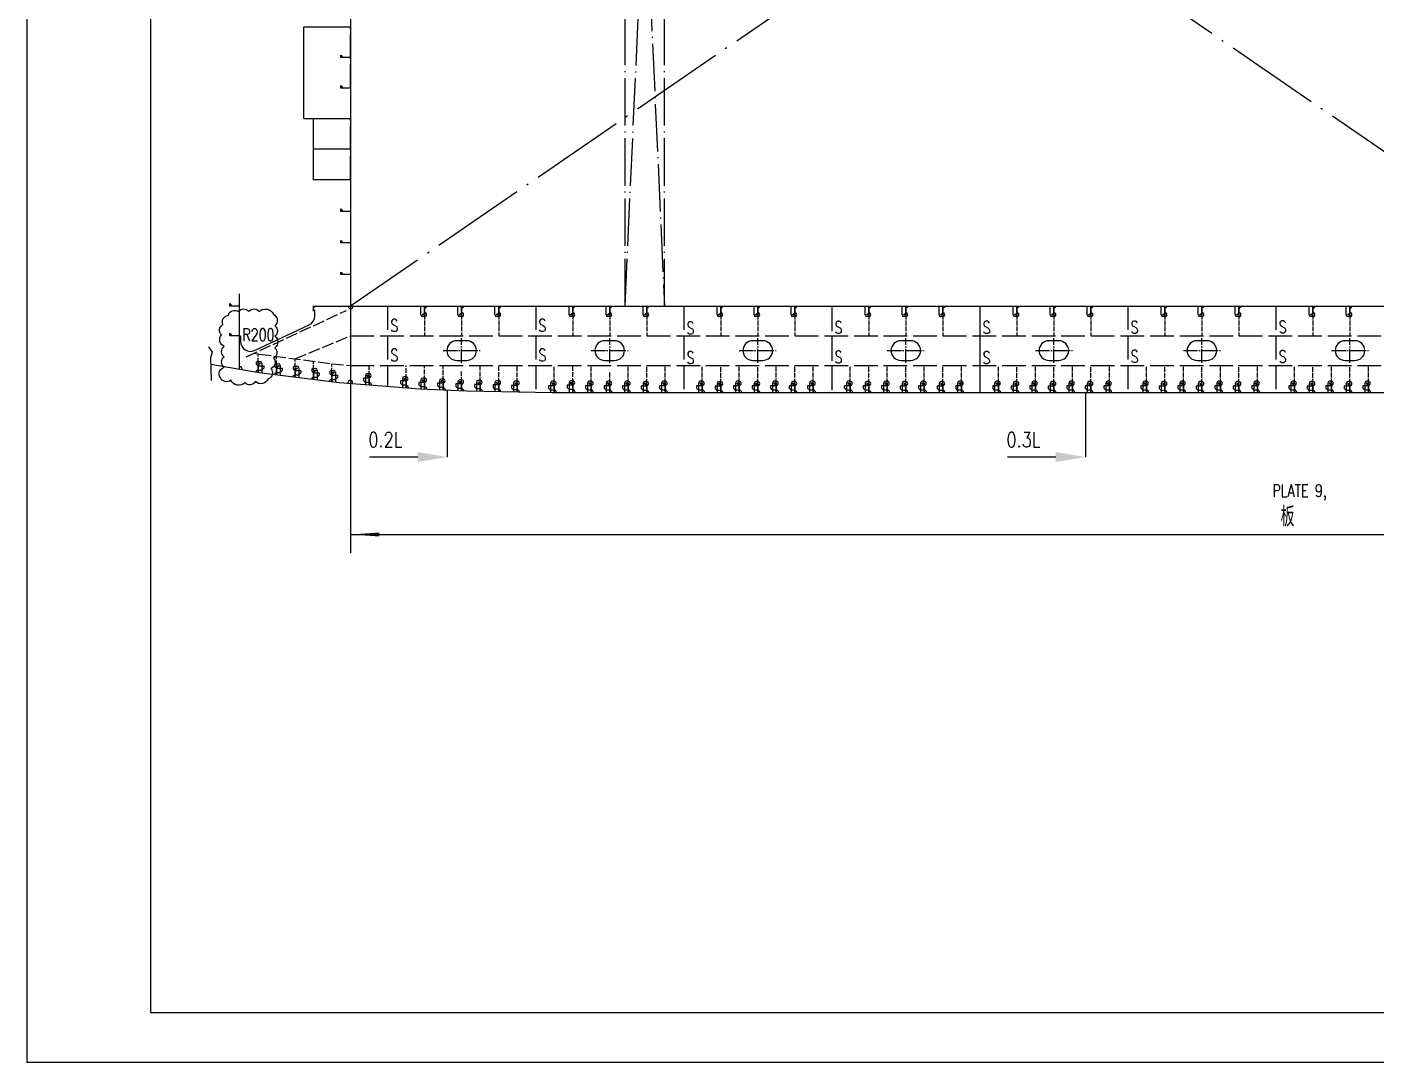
# Model space of a CAD drawing. Extents: x 373818 to 563892, y 592057 to 634257.
# Drawn here: x 444892 to 472228, y 592157 to 613125 of the extents above; entities that cross this region are included whole.
import ezdxf
from ezdxf.enums import TextEntityAlignment as Align

# ---------------------------------------------------------------- set-up
doc = ezdxf.new("R2010")
doc.units = 0
doc.header["$LTSCALE"] = 40
doc.header["$MEASUREMENT"] = 0
for name, pattern in [('ACAD_ISO02W100', [15, 12, -3]), ('ACAD_ISO03W100', [30, 12, -18]), ('ACAD_ISO04W100', [30.5, 24, -3, 0.5, -3])]:
    doc.linetypes.add(name, pattern=pattern)
doc.layers.get('0').update_dxf_attribs({"linetype": 'CONTINUOUS'})
for name, color, linetype in [('01CONTINUOUS', 2, 'CONTINUOUS'), ('BT_ENG', 7, 'CONTINUOUS'), ('C-CEN', 4, 'ACAD_ISO04W100'), ('C-CON', 4, 'CONTINUOUS'), ('C-DAS', 4, 'ACAD_ISO02W100'), ('MODIFY', 7, 'CONTINUOUS'), ('Y-CON', 2, 'CONTINUOUS'), ('Y-DAS', 2, 'ACAD_ISO02W100'), ('Y-H', 2, 'ACAD_ISO03W100')]:
    doc.layers.add(name, color=color, linetype=linetype)
doc.styles.add('ROMANS', font='romans.shx', dxfattribs={"width": 0.75, "height": 250, "bigfont": 'hzdx.shx'})

# ---------------------------------------------------------------- blocks, each defined once
blk = doc.blocks.new('A$C3512239F')
at = {"color": 7, "linetype": 'Continuous'}
for p, q in [((475, 450), (275, 450)), ((275, 50), (475, 50))]:
    blk.add_line(p, q, dxfattribs=at)
at = {"color": 7, "linetype": 'ACAD_ISO04W100', "ltscale": 0.3}
for p, q in [((375, 0), (375, 500)), ((0, 250), (750, 250))]:
    blk.add_line(p, q, dxfattribs=at)
at = {"color": 7, "linetype": 'Continuous'}
for centre, start, end in [((275, 250), 90, 270), ((475, 250), 270, 90)]:
    blk.add_arc(centre, 200, start, end, dxfattribs=at)

msp = doc.modelspace()

# ---------------------------------------------------------------- linework, layer by layer
at = {"color": 2}
for p, q in [((447392.4, 633156.6), (447392.4, 593156.6)), ((447392.4, 593156.6), (562792.4, 593156.6))]:
    msp.add_line(p, q, dxfattribs=at)
at = {"color": 7, "ltscale": 0.2}
for p, q in [((452875.3, 607291.7), (452875.3, 607469.9)), ((453625.3, 607291.7), (453625.3, 607469.9)), ((454375.3, 607291.7), (454375.3, 607469.9)), ((455875.3, 607291.7), (455875.3, 607469.9)), ((456625.3, 607291.7), (456625.3, 607469.9)), ((457375.3, 607291.7), (457375.3, 607469.9)), ((458875.3, 607291.7), (458875.3, 607469.9)), ((459625.3, 607291.7), (459625.3, 607469.9)), ((460375.3, 607291.7), (460375.3, 607469.9)), ((461875.3, 607291.7), (461875.3, 607469.9)), ((462625.3, 607291.7), (462625.3, 607469.9)), ((463375.3, 607291.7), (463375.3, 607469.9)), ((464875.3, 607291.7), (464875.3, 607469.9)), ((465625.3, 607291.7), (465625.3, 607469.9)), ((466375.3, 607291.7), (466375.3, 607469.9)), ((467875.3, 607291.7), (467875.3, 607469.9)), ((468625.3, 607291.7), (468625.3, 607469.9)), ((469375.3, 607291.7), (469375.3, 607469.9)), ((470875.3, 607291.7), (470875.3, 607469.9)), ((471625.3, 607291.7), (471625.3, 607469.9)), ((449650.3, 606316.3), (449650.3, 606120.7)), ((449575.3, 606261.8), (449690.3, 606261.8)), ((449575.3, 606172.3), (449650.3, 606172.3)), ((449650.3, 606172.3), (449690.3, 606212.3)), ((449690.3, 606261.8), (449690.3, 606212.3)), ((449950.3, 606213.5), (450065.3, 606213.5)), ((449950.3, 606124), (450025.3, 606124)), ((450025.3, 606268), (450025.3, 606073.5)), ((450025.3, 606124), (450065.3, 606164)), ((450065.3, 606213.5), (450065.3, 606164)), ((450325.3, 606166.4), (450440.3, 606166.4)), ((450325.3, 606076.8), (450400.3, 606076.8)), ((450400.3, 606220.8), (450400.3, 606026.4)), ((450400.3, 606076.8), (450440.3, 606116.8)), ((450440.3, 606166.4), (450440.3, 606116.8)), ((450700.3, 606119.2), (450815.3, 606119.2)), ((450700.3, 606029.7), (450775.3, 606029.7)), ((450775.3, 606173.7), (450775.3, 605979.2)), ((450775.3, 606029.7), (450815.3, 606069.7)), ((450815.3, 606119.2), (450815.3, 606069.7)), ((451067.4, 606073.1), (451182.4, 606073.1)), ((451142.4, 606127.5), (451142.4, 605933.1)), ((451182.4, 606073.1), (451182.4, 606023.5)), ((451750.3, 606066.5), (451750.3, 605888.2)), ((451067.4, 605983.5), (451142.4, 605983.5)), ((451142.4, 605983.5), (451182.4, 606023.5)), ((451710.3, 606012), (451710.3, 605962.5)), ((451825.3, 606012), (451710.3, 606012)), ((451750.3, 605922.5), (451710.3, 605962.5)), ((451825.3, 605922.5), (451750.3, 605922.5)), ((452575.3, 605955.4), (452460.3, 605955.4)), ((452460.3, 605955.4), (452460.3, 605905.9)), ((452500.3, 605865.9), (452460.3, 605905.9)), ((452500.3, 606002.7), (452500.3, 605824.5)), ((452575.3, 605865.9), (452500.3, 605865.9)), ((452950.3, 605921.9), (452835.3, 605921.9)), ((452835.3, 605921.9), (452835.3, 605872.3)), ((452875.3, 605832.3), (452835.3, 605872.3)), ((452875.3, 605976.3), (452875.3, 605798.1)), ((452950.3, 605832.3), (452875.3, 605832.3)), ((453325.3, 605910.9), (453210.3, 605910.9)), ((453210.3, 605910.9), (453210.3, 605861.4)), ((453250.3, 605821.4), (453210.3, 605861.4)), ((453250.3, 605958.2), (453250.3, 605780)), ((453325.3, 605821.4), (453250.3, 605821.4)), ((453700.3, 605892.8), (453585.3, 605892.8)), ((453585.3, 605892.8), (453585.3, 605843.3)), ((453625.3, 605803.3), (453585.3, 605843.3)), ((453625.3, 605940.1), (453625.3, 605755.1)), ((453700.3, 605803.3), (453625.3, 605803.3)), ((454075.3, 605883.4), (453960.3, 605883.4)), ((453960.3, 605883.4), (453960.3, 605833.8)), ((454000.3, 605793.8), (453960.3, 605833.8)), ((454000.3, 605930.7), (454000.3, 605745.7)), ((454075.3, 605793.8), (454000.3, 605793.8)), ((454450.3, 605876.8), (454335.3, 605876.8)), ((454335.3, 605876.8), (454335.3, 605827.2)), ((454375.3, 605787.2), (454335.3, 605827.2)), ((454375.3, 605924.1), (454375.3, 605739.1)), ((454450.3, 605787.2), (454375.3, 605787.2)), ((454825.3, 605863), (454710.3, 605863)), ((454710.3, 605863), (454710.3, 605813.5)), ((454750.3, 605773.5), (454710.3, 605813.5)), ((454750.3, 605917.5), (454750.3, 605733.8)), ((454825.3, 605773.5), (454750.3, 605773.5)), ((455575.3, 605857.6), (455460.3, 605857.6)), ((455460.3, 605857.6), (455460.3, 605808)), ((455500.3, 605768), (455460.3, 605808)), ((455500.3, 605912), (455500.3, 605719.9)), ((455575.3, 605768), (455500.3, 605768)), ((455950.3, 605868), (455835.3, 605868)), ((455835.3, 605868), (455835.3, 605818.5)), ((455875.3, 605778.5), (455835.3, 605818.5)), ((455875.3, 605922.5), (455875.3, 605719.9)), ((455950.3, 605778.5), (455875.3, 605778.5)), ((456325.3, 605857.6), (456210.3, 605857.6)), ((456210.3, 605857.6), (456210.3, 605808)), ((456250.3, 605768), (456210.3, 605808)), ((456250.3, 605912), (456250.3, 605719.9)), ((456325.3, 605768), (456250.3, 605768)), ((456700.3, 605857.6), (456585.3, 605857.6)), ((456585.3, 605857.6), (456585.3, 605808)), ((456625.3, 605768), (456585.3, 605808)), ((456625.3, 605911.7), (456625.3, 605733.5)), ((456700.3, 605768), (456625.3, 605768)), ((457075.3, 605857.6), (456960.3, 605857.6)), ((456960.3, 605857.6), (456960.3, 605808)), ((457000.3, 605768), (456960.3, 605808)), ((457000.3, 605912), (457000.3, 605719.9)), ((457075.3, 605768), (457000.3, 605768)), ((457335.3, 605851.7), (457335.3, 605802.2)), ((457450.3, 605851.7), (457335.3, 605851.7)), ((457375.3, 605762.2), (457335.3, 605802.2)), ((457375.3, 605906.2), (457375.3, 605728)), ((457450.3, 605762.2), (457375.3, 605762.2)), ((457710.3, 605857.6), (457710.3, 605808)), ((457825.3, 605857.6), (457710.3, 605857.6)), ((457750.3, 605768), (457710.3, 605808)), ((457750.3, 605912), (457750.3, 605719.9)), ((457825.3, 605768), (457750.3, 605768)), ((458460.3, 605857.6), (458460.3, 605808)), ((458575.3, 605857.6), (458460.3, 605857.6)), ((458500.3, 605768), (458460.3, 605808)), ((458500.3, 605912), (458500.3, 605719.9)), ((458575.3, 605768), (458500.3, 605768)), ((458835.3, 605850), (458835.3, 605800.5)), ((458950.3, 605850), (458835.3, 605850)), ((458875.3, 605760.5), (458835.3, 605800.5)), ((458875.3, 605904.5), (458875.3, 605726.2)), ((458950.3, 605760.5), (458875.3, 605760.5)), ((459210.3, 605857.6), (459210.3, 605808)), ((459325.3, 605857.6), (459210.3, 605857.6)), ((459250.3, 605768), (459210.3, 605808)), ((459250.3, 605912), (459250.3, 605719.9)), ((459325.3, 605768), (459250.3, 605768)), ((459585.3, 605857.6), (459585.3, 605808)), ((459700.3, 605857.6), (459585.3, 605857.6)), ((459625.3, 605768), (459585.3, 605808)), ((459625.3, 605905.2), (459625.3, 605727)), ((459700.3, 605768), (459625.3, 605768)), ((459960.3, 605857.6), (459960.3, 605808)), ((460075.3, 605857.6), (459960.3, 605857.6)), ((460000.3, 605768), (459960.3, 605808)), ((460000.3, 605912), (460000.3, 605719.9)), ((460075.3, 605768), (460000.3, 605768)), ((460335.3, 605857.6), (460335.3, 605808)), ((460450.3, 605857.6), (460335.3, 605857.6)), ((460375.3, 605768), (460335.3, 605808)), ((460375.3, 605905.7), (460375.3, 605727.5)), ((460450.3, 605768), (460375.3, 605768)), ((460710.3, 605857.6), (460710.3, 605808)), ((460825.3, 605857.6), (460710.3, 605857.6)), ((460750.3, 605768), (460710.3, 605808)), ((460750.3, 605912), (460750.3, 605719.9)), ((460825.3, 605768), (460750.3, 605768)), ((461575.3, 605857.6), (461460.3, 605857.6)), ((461500.3, 605768), (461460.3, 605808)), ((461500.3, 605912), (461500.3, 605719.9)), ((461575.3, 605768), (461500.3, 605768)), ((461835.3, 605857.6), (461835.3, 605808)), ((461950.3, 605857.6), (461835.3, 605857.6)), ((461875.3, 605768), (461835.3, 605808)), ((461875.3, 605906), (461875.3, 605727.8)), ((461950.3, 605768), (461875.3, 605768)), ((462210.3, 605857.6), (462210.3, 605808)), ((462325.3, 605857.6), (462210.3, 605857.6)), ((462250.3, 605768), (462210.3, 605808)), ((462250.3, 605912), (462250.3, 605719.9)), ((462325.3, 605768), (462250.3, 605768)), ((462585.3, 605851.4), (462585.3, 605801.9)), ((462700.3, 605851.4), (462585.3, 605851.4)), ((462625.3, 605761.9), (462585.3, 605801.9)), ((462625.3, 605905.9), (462625.3, 605727.7)), ((462700.3, 605761.9), (462625.3, 605761.9)), ((462960.3, 605857.6), (462960.3, 605808)), ((463075.3, 605857.6), (462960.3, 605857.6)), ((463000.3, 605768), (462960.3, 605808)), ((463000.3, 605912), (463000.3, 605719.9)), ((463075.3, 605768), (463000.3, 605768)), ((463335.3, 605851.2), (463335.3, 605801.7)), ((463450.3, 605851.2), (463335.3, 605851.2)), ((463375.3, 605761.7), (463335.3, 605801.7)), ((463375.3, 605905.7), (463375.3, 605727.5)), ((463450.3, 605761.7), (463375.3, 605761.7)), ((463710.3, 605857.6), (463710.3, 605808)), ((463825.3, 605857.6), (463710.3, 605857.6)), ((463750.3, 605768), (463710.3, 605808)), ((463750.3, 605912), (463750.3, 605719.9)), ((463825.3, 605768), (463750.3, 605768)), ((464460.3, 605857.6), (464460.3, 605808)), ((464575.3, 605857.6), (464460.3, 605857.6)), ((464500.3, 605768), (464460.3, 605808)), ((464500.3, 605912), (464500.3, 605719.9)), ((464575.3, 605768), (464500.3, 605768)), ((464835.3, 605850.7), (464835.3, 605801.2)), ((464950.3, 605850.7), (464835.3, 605850.7)), ((464875.3, 605761.2), (464835.3, 605801.2)), ((464875.3, 605905.2), (464875.3, 605727)), ((464950.3, 605761.2), (464875.3, 605761.2)), ((465210.3, 605857.6), (465210.3, 605808)), ((465325.3, 605857.6), (465210.3, 605857.6)), ((465250.3, 605768), (465210.3, 605808)), ((465250.3, 605912), (465250.3, 605719.9)), ((465325.3, 605768), (465250.3, 605768)), ((465585.3, 605850.5), (465585.3, 605800.9)), ((465700.3, 605850.5), (465585.3, 605850.5)), ((465625.3, 605760.9), (465585.3, 605800.9)), ((465625.3, 605904.9), (465625.3, 605726.7)), ((465700.3, 605760.9), (465625.3, 605760.9)), ((465960.3, 605857.6), (465960.3, 605808)), ((466075.3, 605857.6), (465960.3, 605857.6)), ((466000.3, 605768), (465960.3, 605808)), ((466000.3, 605912), (466000.3, 605719.9)), ((466075.3, 605768), (466000.3, 605768)), ((466335.3, 605857.6), (466335.3, 605808)), ((466450.3, 605857.6), (466335.3, 605857.6)), ((466375.3, 605768), (466335.3, 605808)), ((466375.3, 605904.7), (466375.3, 605726.5)), ((466450.3, 605768), (466375.3, 605768)), ((466710.3, 605857.6), (466710.3, 605808)), ((466825.3, 605857.6), (466710.3, 605857.6)), ((466750.3, 605768), (466710.3, 605808)), ((466750.3, 605912), (466750.3, 605719.9)), ((466825.3, 605768), (466750.3, 605768)), ((467575.3, 605857.6), (467460.3, 605857.6)), ((467460.3, 605857.6), (467460.3, 605808)), ((467500.3, 605768), (467460.3, 605808)), ((467500.3, 605912), (467500.3, 605719.9)), ((467575.3, 605768), (467500.3, 605768)), ((467950.3, 605850.1), (467835.3, 605850.1)), ((467835.3, 605850.1), (467835.3, 605800.6)), ((467875.3, 605760.6), (467835.3, 605800.6)), ((467875.3, 605904.6), (467875.3, 605726.4)), ((467950.3, 605760.6), (467875.3, 605760.6)), ((468325.3, 605857.6), (468210.3, 605857.6)), ((468210.3, 605857.6), (468210.3, 605808)), ((468250.3, 605768), (468210.3, 605808)), ((468250.3, 605912), (468250.3, 605719.9)), ((468325.3, 605768), (468250.3, 605768)), ((468700.3, 605850.1), (468585.3, 605850.1)), ((468585.3, 605850.1), (468585.3, 605800.6)), ((468625.3, 605760.6), (468585.3, 605800.6)), ((468625.3, 605904.6), (468625.3, 605726.4)), ((468700.3, 605760.6), (468625.3, 605760.6)), ((469075.3, 605857.6), (468960.3, 605857.6)), ((468960.3, 605857.6), (468960.3, 605808)), ((469000.3, 605768), (468960.3, 605808)), ((469000.3, 605912), (469000.3, 605719.9)), ((469075.3, 605768), (469000.3, 605768)), ((469450.3, 605850.2), (469335.3, 605850.2)), ((469335.3, 605850.2), (469335.3, 605800.6)), ((469375.3, 605760.6), (469335.3, 605800.6)), ((469375.3, 605904.6), (469375.3, 605726.4)), ((469450.3, 605760.6), (469375.3, 605760.6)), ((469825.3, 605857.6), (469710.3, 605857.6)), ((469710.3, 605857.6), (469710.3, 605808)), ((469750.3, 605768), (469710.3, 605808)), ((469750.3, 605912), (469750.3, 605719.9)), ((469825.3, 605768), (469750.3, 605768)), ((470575.3, 605857.6), (470460.3, 605857.6)), ((470460.3, 605857.6), (470460.3, 605808)), ((470500.3, 605768), (470460.3, 605808)), ((470500.3, 605912), (470500.3, 605719.9)), ((470575.3, 605768), (470500.3, 605768)), ((470950.3, 605850.3), (470835.3, 605850.3)), ((470835.3, 605850.3), (470835.3, 605800.7)), ((470875.3, 605760.7), (470835.3, 605800.7)), ((470875.3, 605904.8), (470875.3, 605726.5)), ((470950.3, 605760.7), (470875.3, 605760.7)), ((471325.3, 605857.6), (471210.3, 605857.6)), ((471210.3, 605857.6), (471210.3, 605808)), ((471250.3, 605768), (471210.3, 605808)), ((471250.3, 605912), (471250.3, 605719.9)), ((471325.3, 605768), (471250.3, 605768)), ((471700.3, 605850.4), (471585.3, 605850.4)), ((471585.3, 605850.4), (471585.3, 605800.8)), ((471625.3, 605760.8), (471585.3, 605800.8)), ((471625.3, 605904.8), (471625.3, 605726.6)), ((471700.3, 605760.8), (471625.3, 605760.8)), ((472075.3, 605857.6), (471960.3, 605857.6)), ((471960.3, 605857.6), (471960.3, 605808)), ((472000.3, 605768), (471960.3, 605808)), ((472000.3, 605912), (472000.3, 605719.9)), ((472075.3, 605768), (472000.3, 605768))]:
    msp.add_line(p, q, dxfattribs=at)
for p, q in [((450725.3, 607270.7), (450725.3, 607369.9)), ((452950.3, 607256.7), (452910.3, 607256.7)), ((453700.3, 607256.7), (453660.3, 607256.7)), ((454450.3, 607256.7), (454410.3, 607256.7)), ((455950.3, 607256.7), (455910.3, 607256.7)), ((456700.3, 607256.7), (456660.3, 607256.7)), ((457450.3, 607256.7), (457410.3, 607256.7)), ((458950.3, 607256.7), (458910.3, 607256.7)), ((459700.3, 607256.7), (459660.3, 607256.7)), ((460450.3, 607256.7), (460410.3, 607256.7)), ((461950.3, 607256.7), (461910.3, 607256.7)), ((462700.3, 607256.7), (462660.3, 607256.7)), ((463450.3, 607256.7), (463410.3, 607256.7)), ((464950.3, 607256.7), (464910.3, 607256.7)), ((465700.3, 607256.7), (465660.3, 607256.7)), ((466450.3, 607256.7), (466410.3, 607256.7)), ((467950.3, 607256.7), (467910.3, 607256.7)), ((468700.3, 607256.7), (468660.3, 607256.7)), ((469450.3, 607256.7), (469410.3, 607256.7)), ((470950.3, 607256.7), (470910.3, 607256.7)), ((471700.3, 607256.7), (471660.3, 607256.7)), ((449200.4, 606869.9), (449220.4, 606869.9)), ((449220.4, 606869.9), (449220.4, 606752.1)), ((449505.3, 606571.1), (450610.3, 607089.7)), ((449575.3, 606351.3), (449615.3, 606351.3)), ((449950.3, 606303), (449990.3, 606303)), ((450325.3, 606255.8), (450365.3, 606255.8)), ((450700.3, 606208.7), (450740.3, 606208.7)), ((451067.4, 606162.5), (451107.4, 606162.5)), ((451825.3, 606101.5), (451785.3, 606101.5)), ((452575.3, 606037.7), (452535.3, 606037.7)), ((451450.3, 605906.5), (451450.3, 602462.2)), ((452950.3, 606011.3), (452910.3, 606011.3)), ((453325.3, 605993.2), (453285.3, 605993.2)), ((453409.5, 605770.2), (453409.5, 604412.6)), ((453700.3, 605975.1), (453660.3, 605975.1)), ((454075.3, 605965.7), (454035.3, 605965.7)), ((454450.3, 605959.1), (454410.3, 605959.1)), ((454825.3, 605952.5), (454785.3, 605952.5)), ((455575.3, 605947), (455535.3, 605947)), ((455950.3, 605957.5), (455910.3, 605957.5)), ((456325.3, 605947), (456285.3, 605947)), ((456700.3, 605946.7), (456660.3, 605946.7)), ((457075.3, 605947), (457035.3, 605947)), ((457450.3, 605941.2), (457410.3, 605941.2)), ((457825.3, 605947), (457785.3, 605947)), ((458575.3, 605947), (458535.3, 605947)), ((458950.3, 605939.5), (458910.3, 605939.5)), ((459325.3, 605947), (459285.3, 605947)), ((459700.3, 605940.2), (459660.3, 605940.2)), ((460075.3, 605947), (460035.3, 605947)), ((460450.3, 605940.7), (460410.3, 605940.7)), ((460825.3, 605947), (460785.3, 605947)), ((461460.3, 605808), (461460.3, 605857.6)), ((461575.3, 605947), (461535.3, 605947)), ((461950.3, 605941), (461910.3, 605941)), ((462325.3, 605947), (462285.3, 605947)), ((462700.3, 605940.9), (462660.3, 605940.9)), ((463075.3, 605947), (463035.3, 605947)), ((463450.3, 605940.7), (463410.3, 605940.7)), ((463825.3, 605947), (463785.3, 605947)), ((464575.3, 605947), (464535.3, 605947)), ((464950.3, 605940.2), (464910.3, 605940.2)), ((465325.3, 605947), (465285.3, 605947)), ((465700.3, 605939.9), (465660.3, 605939.9)), ((466075.3, 605947), (466035.3, 605947)), ((466450.3, 605939.7), (466410.3, 605939.7)), ((466825.3, 605947), (466785.3, 605947)), ((467575.3, 605947), (467535.3, 605947)), ((467950.3, 605939.6), (467910.3, 605939.6)), ((468325.3, 605947), (468285.3, 605947)), ((468700.3, 605939.6), (468660.3, 605939.6)), ((469075.3, 605947), (469035.3, 605947)), ((469450.3, 605939.6), (469410.3, 605939.6)), ((469825.3, 605947), (469785.3, 605947)), ((470575.3, 605947), (470535.3, 605947)), ((470950.3, 605939.8), (470910.3, 605939.8)), ((471325.3, 605947), (471285.3, 605947)), ((471700.3, 605939.8), (471660.3, 605939.8)), ((472075.3, 605947), (472035.3, 605947)), ((466339.6, 605719.9), (466339.6, 604412.6)), ((451450.3, 602843.3), (526450.3, 602843.3))]:
    msp.add_line(p, q)
at = {"color": 0, "linetype": 'ByBlock'}
for p, q in [((452809.5, 604412.6), (451831.1, 604412.6)), ((465739.6, 604412.6), (464761.2, 604412.6))]:
    msp.add_line(p, q, dxfattribs=at)
msp.add_lwpolyline([(448569.8, 606644.6), (448647.6, 606535.9), (448611.3, 606422), (448626.8, 605966.4)])
msp.add_lwpolyline([(451450.3, 602843.3, 0, 80, 0), (452032.5, 602843.3, 80, 80, 0)], format="xyseb")
for centre, radius, start, end in [((450700.3, 607469.9), 25, 270, 0), ((450700.3, 607369.9), 25, 0, 90), ((450525.3, 607270.7), 200, 295.14266, 0), ((452910.3, 607291.7), 35, 180, 270), ((452950.3, 607296.7), 40, 270, 90), ((453660.3, 607291.7), 35, 180, 270), ((453700.3, 607296.7), 40, 270, 90), ((454410.3, 607291.7), 35, 180, 270), ((454450.3, 607296.7), 40, 270, 90), ((455910.3, 607291.7), 35, 180, 270), ((455950.3, 607296.7), 40, 270, 90), ((456660.3, 607291.7), 35, 180, 270), ((456700.3, 607296.7), 40, 270, 90), ((457410.3, 607291.7), 35, 180, 270), ((457450.3, 607296.7), 40, 270, 90), ((458910.3, 607291.7), 35, 180, 270), ((458950.3, 607296.7), 40, 270, 90), ((459660.3, 607291.7), 35, 180, 270), ((459700.3, 607296.7), 40, 270, 90), ((460410.3, 607291.7), 35, 180, 270), ((460450.3, 607296.7), 40, 270, 90), ((461910.3, 607291.7), 35, 180, 270), ((461950.3, 607296.7), 40, 270, 90), ((462660.3, 607291.7), 35, 180, 270), ((462700.3, 607296.7), 40, 270, 90), ((463410.3, 607291.7), 35, 180, 270), ((463450.3, 607296.7), 40, 270, 90), ((464910.3, 607291.7), 35, 180, 270), ((464950.3, 607296.7), 40, 270, 90), ((465660.3, 607291.7), 35, 180, 270), ((465700.3, 607296.7), 40, 270, 90), ((466410.3, 607291.7), 35, 180, 270), ((466450.3, 607296.7), 40, 270, 90), ((467910.3, 607291.7), 35, 180, 270), ((467950.3, 607296.7), 40, 270, 90), ((468660.3, 607291.7), 35, 180, 270), ((468700.3, 607296.7), 40, 270, 90), ((469410.3, 607291.7), 35, 180, 270), ((469450.3, 607296.7), 40, 270, 90), ((470910.3, 607291.7), 35, 180, 270), ((470950.3, 607296.7), 40, 270, 90), ((471660.3, 607291.7), 35, 180, 270), ((471700.3, 607296.7), 40, 270, 90), ((449420.4, 606752.1), 200, 180, 295.14266), ((449575.3, 606311.3), 40, 90, 270), ((449615.3, 606316.3), 35, 360, 90), ((449950.3, 606263), 40, 90, 270), ((449990.3, 606268), 35, 360, 90), ((449200.4, 606195.7), 50, 350.24659, 90), ((450325.3, 606215.8), 40, 90, 270), ((450365.3, 606220.8), 35, 360, 90), ((450700.3, 606168.7), 40, 90, 270), ((450740.3, 606173.7), 35, 360, 90), ((451067.4, 606122.5), 40, 90, 270), ((451107.4, 606127.5), 35, 360, 90), ((451785.3, 606066.5), 35, 90, 180), ((451825.3, 606061.5), 40, 270, 90), ((452535.3, 606002.7), 35, 90, 180), ((452575.3, 605997.7), 40, 270, 90), ((452910.3, 605976.3), 35, 90, 180), ((452950.3, 605971.3), 40, 270, 90), ((453285.3, 605958.2), 35, 90, 180), ((453325.3, 605953.2), 40, 270, 90), ((453660.3, 605940.1), 35, 90, 180), ((453700.3, 605935.1), 40, 270, 90), ((454035.3, 605930.7), 35, 90, 180), ((454075.3, 605925.7), 40, 270, 90), ((454410.3, 605924.1), 35, 90, 180), ((454450.3, 605919.1), 40, 270, 90), ((454785.3, 605917.5), 35, 90, 180), ((454825.3, 605912.5), 40, 270, 90), ((455535.3, 605912), 35, 90, 180), ((455575.3, 605907), 40, 270, 90), ((455910.3, 605922.5), 35, 90, 180), ((455950.3, 605917.5), 40, 270, 90), ((456285.3, 605912), 35, 90, 180), ((456325.3, 605907), 40, 270, 90), ((456660.3, 605911.7), 35, 90, 180), ((456700.3, 605906.7), 40, 270, 90), ((457035.3, 605912), 35, 90, 180), ((457075.3, 605907), 40, 270, 90), ((457410.3, 605906.2), 35, 90, 180), ((457450.3, 605901.2), 40, 270, 90), ((457785.3, 605912), 35, 90, 180), ((457825.3, 605907), 40, 270, 90), ((458535.3, 605912), 35, 90, 180), ((458575.3, 605907), 40, 270, 90), ((458910.3, 605904.5), 35, 90, 180), ((458950.3, 605899.5), 40, 270, 90), ((459285.3, 605912), 35, 90, 180), ((459325.3, 605907), 40, 270, 90), ((459660.3, 605905.2), 35, 90, 180), ((459700.3, 605900.2), 40, 270, 90), ((460035.3, 605912), 35, 90, 180), ((460075.3, 605907), 40, 270, 90), ((460410.3, 605905.7), 35, 90, 180), ((460450.3, 605900.7), 40, 270, 90), ((460785.3, 605912), 35, 90, 180), ((460825.3, 605907), 40, 270, 90), ((461535.3, 605912), 35, 90, 180), ((461575.3, 605907), 40, 270, 90), ((461910.3, 605906), 35, 90, 180), ((461950.3, 605901), 40, 270, 90), ((462285.3, 605912), 35, 90, 180), ((462325.3, 605907), 40, 270, 90), ((462660.3, 605905.9), 35, 90, 180), ((462700.3, 605900.9), 40, 270, 90), ((463035.3, 605912), 35, 90, 180), ((463075.3, 605907), 40, 270, 90), ((463410.3, 605905.7), 35, 90, 180), ((463450.3, 605900.7), 40, 270, 90), ((463785.3, 605912), 35, 90, 180), ((463825.3, 605907), 40, 270, 90), ((464535.3, 605912), 35, 90, 180), ((464575.3, 605907), 40, 270, 90), ((464910.3, 605905.2), 35, 90, 180), ((464950.3, 605900.2), 40, 270, 90), ((465285.3, 605912), 35, 90, 180), ((465325.3, 605907), 40, 270, 90), ((465660.3, 605904.9), 35, 90, 180), ((465700.3, 605899.9), 40, 270, 90), ((466035.3, 605912), 35, 90, 180), ((466075.3, 605907), 40, 270, 90), ((466410.3, 605904.7), 35, 90, 180), ((466450.3, 605899.7), 40, 270, 90), ((466785.3, 605912), 35, 90, 180), ((466825.3, 605907), 40, 270, 90), ((467535.3, 605912), 35, 90, 180), ((467575.3, 605907), 40, 270, 90), ((467910.3, 605904.6), 35, 90, 180), ((467950.3, 605899.6), 40, 270, 90), ((468285.3, 605912), 35, 90, 180), ((468325.3, 605907), 40, 270, 90), ((468660.3, 605904.6), 35, 90, 180), ((468700.3, 605899.6), 40, 270, 90), ((469035.3, 605912), 35, 90, 180), ((469075.3, 605907), 40, 270, 90), ((469410.3, 605904.6), 35, 90, 180), ((469450.3, 605899.6), 40, 270, 90), ((469785.3, 605912), 35, 90, 180), ((469825.3, 605907), 40, 270, 90), ((470535.3, 605912), 35, 90, 180), ((470575.3, 605907), 40, 270, 90), ((470910.3, 605904.8), 35, 90, 180), ((470950.3, 605899.8), 40, 270, 90), ((471285.3, 605912), 35, 90, 180), ((471325.3, 605907), 40, 270, 90), ((471660.3, 605904.8), 35, 90, 180), ((471700.3, 605899.8), 40, 270, 90), ((472035.3, 605912), 35, 90, 180), ((472075.3, 605907), 40, 270, 90)]:
    msp.add_arc(centre, radius, start, end)
at = {"color": 7, "ltscale": 0.2}
for centre, start, end in [((452950.3, 607480.7), 270, 346.1274), ((453700.3, 607480.7), 270, 346.1274), ((454450.3, 607480.7), 270, 346.1274), ((455950.3, 607480.7), 270, 346.1274), ((456700.3, 607480.7), 270, 346.1274), ((457450.3, 607480.7), 270, 346.1274), ((458950.3, 607480.7), 270, 346.1274), ((459700.3, 607480.7), 270, 346.1274), ((460450.3, 607480.7), 270, 346.1274), ((461950.3, 607480.7), 270, 346.1274), ((462700.3, 607480.7), 270, 346.1274), ((463450.3, 607480.7), 270, 346.1274), ((464950.3, 607480.7), 270, 346.1274), ((465700.3, 607480.7), 270, 346.1274), ((466450.3, 607480.7), 270, 346.1274), ((467950.3, 607480.7), 270, 346.1274), ((468700.3, 607480.7), 270, 346.1274), ((469450.3, 607480.7), 270, 346.1274), ((470950.3, 607480.7), 270, 346.1274), ((471700.3, 607480.7), 270, 346.1274), ((449575.3, 606127.3), 90, 165.21221), ((449950.3, 606079), 90, 168.9627), ((450325.3, 606031.8), 90, 167.76616), ((450700.3, 605984.7), 90, 167.76616), ((451067.4, 605938.5), 90, 167.76616), ((451825.3, 605877.5), 360, 90), ((452575.3, 605813.7), 360, 90), ((452950.3, 605787.3), 360, 90), ((453325.3, 605769.2), 360, 90), ((453700.3, 605751.1), 360, 90), ((454075.3, 605741.7), 4.09605, 90), ((454450.3, 605735.1), 5.10621, 90), ((454825.3, 605728.5), 4.09608, 90), ((455575.3, 605723), 355.97755, 90), ((455950.3, 605733.5), 342.39404, 90), ((456325.3, 605723), 355.97755, 90), ((456700.3, 605722.7), 360, 90), ((457075.3, 605723), 355.97755, 90), ((457450.3, 605717.2), 3.43819, 90), ((457825.3, 605723), 355.97755, 90), ((458575.3, 605723), 355.97755, 90), ((458950.3, 605715.5), 5.63283, 90), ((459325.3, 605723), 355.97755, 90), ((459700.3, 605716.2), 4.69217, 90), ((460075.3, 605723), 355.97755, 90), ((460450.3, 605716.7), 4.06475, 90), ((460825.3, 605723), 355.97755, 90), ((461575.3, 605723), 355.97755, 90), ((461950.3, 605717), 3.67275, 90), ((462325.3, 605723), 355.97755, 90), ((462700.3, 605716.9), 3.7935, 90), ((463075.3, 605723), 355.97755, 90), ((463450.3, 605716.7), 4.04918, 90), ((463825.3, 605723), 355.97755, 90), ((464575.3, 605723), 355.97755, 90), ((464950.3, 605716.2), 4.73663, 90), ((465325.3, 605723), 355.97755, 90), ((465700.3, 605715.9), 5.05383, 90), ((466075.3, 605723), 355.97755, 90), ((466450.3, 605715.7), 5.28309, 90), ((466825.3, 605723), 355.97755, 90), ((467575.3, 605723), 355.97755, 90), ((467950.3, 605715.6), 5.47858, 90), ((468325.3, 605723), 355.97755, 90), ((468700.3, 605715.6), 5.47635, 90), ((469075.3, 605723), 355.97755, 90), ((469450.3, 605715.6), 5.42861, 90), ((469825.3, 605723), 355.97755, 90), ((470575.3, 605723), 355.97755, 90), ((470950.3, 605715.8), 5.25998, 90), ((471325.3, 605723), 355.97755, 90), ((471700.3, 605715.8), 5.17079, 90), ((472075.3, 605723), 355.97755, 90)]:
    msp.add_arc(centre, 45, start, end, dxfattribs=at)
at = {"color": 0, "linetype": 'ByBlock'}
for points in [[(452809.5, 604512.6), (452809.5, 604312.6), (453409.5, 604412.6)], [(465739.6, 604512.6), (465739.6, 604312.6), (466339.6, 604412.6)]]:
    msp.add_solid(points, dxfattribs=at)
at = {"layer": '01CONTINUOUS'}
for p, q in [((451450.3, 626533.3), (451450.3, 605913.3)), ((450500.3, 611267.9), (450500.3, 613124.9)), ((450500.3, 613124.9), (451450.3, 613124.9)), ((450500.3, 611267.9), (451450.3, 611267.9)), ((450700.3, 610029.9), (450700.3, 611267.9)), ((451450.3, 610648.9), (450700.3, 610648.9)), ((451450.3, 610029.9), (450700.3, 610029.9)), ((449200.4, 606195.7), (449200.4, 607719.9)), ((450690.3, 607469.9), (526450.3, 607469.9)), ((450700.3, 607369.9), (450700.3, 607469.9)), ((451450.3, 607469.9), (526450.3, 607469.9)), ((464200.3, 607469.9), (464200.3, 605719.9)), ((455541.2, 605719.9), (524572.1, 605719.9))]:
    msp.add_line(p, q, dxfattribs=at)
msp.add_lwpolyline([(448615.6, 606296.2), (449600.3, 606127), (451164.8, 605930.3), (451228.2, 605923.9), (452850.3, 605796.8), (453803, 605751.5), (455541.2, 605719.9), (459350.3, 605719.9), (465850.3, 605719.9), (476450.3, 605719.9), (515850.3, 605719.9)], dxfattribs=at)
at = {"layer": 'BT_ENG'}
for p, q in [((444892.4, 634156.6), (444892.4, 592156.6)), ((444892.4, 592156.6), (563792.4, 592156.6))]:
    msp.add_line(p, q, dxfattribs=at)
at = {"layer": 'C-CEN', "ltscale": 2}
for p, q in [((476950.3, 624969.9), (451450.3, 607469.9)), ((476950.3, 607469.9), (451450.3, 624969.9))]:
    msp.add_line(p, q, dxfattribs=at)
at = {"layer": 'C-CEN'}
for p, q in [((457010.8, 607469.9), (457010.8, 624969.9)), ((457010.8, 607469.9), (457810.8, 624969.9)), ((457010.8, 624969.9), (457810.8, 607469.9)), ((457810.8, 607469.9), (457810.8, 624969.9))]:
    msp.add_line(p, q, dxfattribs=at)
at = {"layer": 'C-CON'}
for centre, start, end in [((451450.3, 607469.9), 180, 0), ((451443.2, 605915.2), 90, 176.60389), ((451441.2, 605915.2), 353.87538, 90)]:
    msp.add_arc(centre, 50, start, end, dxfattribs=at)
at = {"layer": 'C-DAS', "ltscale": 0.5}
for p, q in [((449335.6, 606442.9), (451365.8, 607384.5)), ((450325.3, 606401.5), (451450.3, 606869.9))]:
    msp.add_line(p, q, dxfattribs=at)
at = {"layer": 'C-DAS'}
for p, q in [((451450.3, 606869.9), (532450.3, 606869.9)), ((451450.3, 606269.9), (527200.3, 606269.9))]:
    msp.add_line(p, q, dxfattribs=at)
at = {"layer": 'C-DAS', "ltscale": 0.5}
msp.add_lwpolyline([(449495.6, 606517.1), (449600.3, 606498.3), (451067.4, 606302.4), (451450.3, 606269.9)], dxfattribs=at)
at = {"layer": 'MODIFY', "color": 1, "linetype": 'Continuous'}
msp.add_lwpolyline([(449887.3, 607307, -0.5205671), (449913.5, 607071.2, -0.5205671), (449913.5, 606861.5, -0.5205671), (449913.5, 606625.6, -0.5205671), (449887.3, 606415.9, -0.5205671), (449834.8, 606206.2, -0.5205671), (449782.2, 605996.6, -0.5205671), (449519.7, 605944.1, -0.5205671), (449309.7, 605917.9, -0.5205671), (449020.9, 605970.3, -0.5205671), (448810.9, 606022.8, -0.5205671), (448889.7, 606232.4, -0.5205671), (448889.7, 606442.1, -0.5205671), (448889.7, 606651.8, -0.5205671), (448837.2, 606887.7, -0.5205671), (448863.4, 607097.4, -0.5205671), (448968.4, 607280.8, -0.5205671), (449178.4, 607359.5, -0.5205671), (449388.5, 607359.5, -0.5205671), (449598.5, 607359.5, -0.5205671), (449887.3, 607307)], format="xyb", close=True, dxfattribs=at)
at = {"layer": 'Y-CON'}
for p, q in [((452950.3, 607296.7), (452950.3, 607476.7)), ((453700.3, 607296.7), (453700.3, 607476.7)), ((454450.3, 607296.7), (454450.3, 607469.9)), ((455950.3, 607296.7), (455950.3, 607469.9)), ((456700.3, 607296.7), (456700.3, 607469.9)), ((457450.3, 607296.7), (457450.3, 607469.9)), ((458950.3, 607296.7), (458950.3, 607469.9)), ((459700.3, 607296.7), (459700.3, 607469.9)), ((460450.3, 607296.7), (460450.3, 607469.9)), ((461950.3, 607296.7), (461950.3, 607469.9)), ((462700.3, 607296.7), (462700.3, 607469.9)), ((463450.3, 607296.7), (463450.3, 607469.9)), ((464950.3, 607296.7), (464950.3, 607469.9)), ((465700.3, 607296.7), (465700.3, 607469.9)), ((466450.3, 607296.7), (466450.3, 607469.9)), ((467950.3, 607296.7), (467950.3, 607469.9)), ((468700.3, 607296.7), (468700.3, 607469.9)), ((469450.3, 607296.7), (469450.3, 607469.9)), ((470950.3, 607296.7), (470950.3, 607469.9)), ((471700.3, 607296.7), (471700.3, 607469.9)), ((449575.3, 606311.3), (449575.3, 606131.3)), ((449950.3, 606263), (449950.3, 606083)), ((450325.3, 606215.8), (450325.3, 606035.8)), ((450700.3, 606168.7), (450700.3, 605988.7)), ((451067.4, 606122.5), (451067.4, 605942.5)), ((451825.3, 606061.5), (451825.3, 605881.5)), ((452575.3, 605997.7), (452575.3, 605817.7)), ((452950.3, 605971.3), (452950.3, 605791.3)), ((453325.3, 605953.2), (453325.3, 605773.2)), ((453700.3, 605935.1), (453700.3, 605755.1)), ((454075.3, 605925.7), (454075.3, 605745.7)), ((454450.3, 605919.1), (454450.3, 605739.1)), ((454825.3, 605912.5), (454825.3, 605732.5)), ((455575.3, 605907), (455575.3, 605719.9)), ((455950.3, 605917.5), (455950.3, 605737.5)), ((456325.3, 605907), (456325.3, 605719.9)), ((456700.3, 605906.7), (456700.3, 605726.7)), ((457075.3, 605907), (457075.3, 605719.9)), ((457450.3, 605901.2), (457450.3, 605721.2)), ((457825.3, 605907), (457825.3, 605719.9)), ((458575.3, 605907), (458575.3, 605719.9)), ((458950.3, 605899.5), (458950.3, 605719.5)), ((459325.3, 605907), (459325.3, 605719.9)), ((459700.3, 605900.2), (459700.3, 605720.2)), ((460075.3, 605907), (460075.3, 605719.9)), ((460450.3, 605900.7), (460450.3, 605720.7)), ((460825.3, 605907), (460825.3, 605719.9)), ((461575.3, 605907), (461575.3, 605719.9)), ((461950.3, 605901), (461950.3, 605721)), ((462325.3, 605907), (462325.3, 605719.9)), ((462700.3, 605900.9), (462700.3, 605720.9)), ((463075.3, 605907), (463075.3, 605719.9)), ((463450.3, 605900.7), (463450.3, 605720.7)), ((463825.3, 605907), (463825.3, 605719.9)), ((464575.3, 605907), (464575.3, 605719.9)), ((464950.3, 605900.2), (464950.3, 605720.2)), ((465325.3, 605907), (465325.3, 605719.9)), ((465700.3, 605899.9), (465700.3, 605719.9)), ((466075.3, 605907), (466075.3, 605719.9)), ((466450.3, 605899.7), (466450.3, 605719.7)), ((466825.3, 605907), (466825.3, 605719.9)), ((467575.3, 605907), (467575.3, 605719.9)), ((467950.3, 605899.6), (467950.3, 605719.6)), ((468325.3, 605907), (468325.3, 605719.9)), ((468700.3, 605899.6), (468700.3, 605719.6)), ((469075.3, 605907), (469075.3, 605719.9)), ((469450.3, 605899.6), (469450.3, 605719.6)), ((469825.3, 605907), (469825.3, 605719.9)), ((470575.3, 605907), (470575.3, 605719.9)), ((470950.3, 605899.8), (470950.3, 605719.8)), ((471325.3, 605907), (471325.3, 605719.9)), ((471700.3, 605899.8), (471700.3, 605719.8)), ((472075.3, 605907), (472075.3, 605719.9))]:
    msp.add_line(p, q, dxfattribs=at)
for points in [[(452950.3, 607469.9), (452950.3, 607296.7), (452900.3, 607296.7), (452950.3, 607336.7)], [(453700.3, 607469.9), (453700.3, 607296.7), (453650.3, 607296.7), (453700.3, 607336.7)], [(454450.3, 607469.9), (454450.3, 607296.7), (454400.3, 607296.7), (454450.3, 607336.7)], [(455950.3, 607469.9), (455950.3, 607296.7), (455900.3, 607296.7), (455950.3, 607336.7)], [(456700.3, 607469.9), (456700.3, 607296.7), (456650.3, 607296.7), (456700.3, 607336.7)], [(457450.3, 607469.9), (457450.3, 607296.7), (457400.3, 607296.7), (457450.3, 607336.7)], [(458950.3, 607469.9), (458950.3, 607296.7), (458900.3, 607296.7), (458950.3, 607336.7)], [(459700.3, 607469.9), (459700.3, 607296.7), (459650.3, 607296.7), (459700.3, 607336.7)], [(460450.3, 607469.9), (460450.3, 607296.7), (460400.3, 607296.7), (460450.3, 607336.7)], [(461950.3, 607469.9), (461950.3, 607296.7), (461900.3, 607296.7), (461950.3, 607336.7)], [(462700.3, 607469.9), (462700.3, 607296.7), (462650.3, 607296.7), (462700.3, 607336.7)], [(463450.3, 607469.9), (463450.3, 607296.7), (463400.3, 607296.7), (463450.3, 607336.7)], [(464950.3, 607469.9), (464950.3, 607296.7), (464900.3, 607296.7), (464950.3, 607336.7)], [(465700.3, 607469.9), (465700.3, 607296.7), (465650.3, 607296.7), (465700.3, 607336.7)], [(466450.3, 607469.9), (466450.3, 607296.7), (466400.3, 607296.7), (466450.3, 607336.7)], [(467950.3, 607469.9), (467950.3, 607296.7), (467900.3, 607296.7), (467950.3, 607336.7)], [(468700.3, 607469.9), (468700.3, 607296.7), (468650.3, 607296.7), (468700.3, 607336.7)], [(469450.3, 607469.9), (469450.3, 607296.7), (469400.3, 607296.7), (469450.3, 607336.7)], [(470950.3, 607469.9), (470950.3, 607296.7), (470900.3, 607296.7), (470950.3, 607336.7)], [(471700.3, 607469.9), (471700.3, 607296.7), (471650.3, 607296.7), (471700.3, 607336.7)], [(449575.3, 606131.3), (449575.3, 606311.3), (449625.3, 606311.3), (449575.3, 606271.3)], [(449950.3, 606083), (449950.3, 606263), (450000.3, 606263), (449950.3, 606223)], [(450325.3, 606035.8), (450325.3, 606215.8), (450375.3, 606215.8), (450325.3, 606175.8)], [(450700.3, 605988.7), (450700.3, 606168.7), (450750.3, 606168.7), (450700.3, 606128.7)], [(451067.4, 605942.5), (451067.4, 606122.5), (451117.4, 606122.5), (451067.4, 606082.5)], [(451825.3, 605881.5), (451825.3, 606061.5), (451775.3, 606061.5), (451825.3, 606021.5)], [(452575.3, 605817.7), (452575.3, 605997.7), (452525.3, 605997.7), (452575.3, 605957.7)], [(452950.3, 605791.3), (452950.3, 605971.3), (452900.3, 605971.3), (452950.3, 605931.3)], [(453325.3, 605773.2), (453325.3, 605953.2), (453275.3, 605953.2), (453325.3, 605913.2)], [(453700.3, 605755.1), (453700.3, 605935.1), (453650.3, 605935.1), (453700.3, 605895.1)], [(454075.3, 605745.7), (454075.3, 605925.7), (454025.3, 605925.7), (454075.3, 605885.7)], [(454450.3, 605739.1), (454450.3, 605919.1), (454400.3, 605919.1), (454450.3, 605879.1)], [(454825.3, 605732.5), (454825.3, 605912.5), (454775.3, 605912.5), (454825.3, 605872.5)], [(455575.3, 605727), (455575.3, 605907), (455525.3, 605907), (455575.3, 605867)], [(455950.3, 605719.9), (455950.3, 605917.5), (455900.3, 605917.5), (455950.3, 605877.5)], [(456325.3, 605727), (456325.3, 605907), (456275.3, 605907), (456325.3, 605867)], [(456700.3, 605726.7), (456700.3, 605906.7), (456650.3, 605906.7), (456700.3, 605866.7)], [(457075.3, 605727), (457075.3, 605907), (457025.3, 605907), (457075.3, 605867)], [(457450.3, 605721.2), (457450.3, 605901.2), (457400.3, 605901.2), (457450.3, 605861.2)], [(457825.3, 605727), (457825.3, 605907), (457775.3, 605907), (457825.3, 605867)], [(458575.3, 605727), (458575.3, 605907), (458525.3, 605907), (458575.3, 605867)], [(458950.3, 605719.5), (458950.3, 605899.5), (458900.3, 605899.5), (458950.3, 605859.5)], [(459325.3, 605727), (459325.3, 605907), (459275.3, 605907), (459325.3, 605867)], [(459700.3, 605720.2), (459700.3, 605900.2), (459650.3, 605900.2), (459700.3, 605860.2)], [(460075.3, 605727), (460075.3, 605907), (460025.3, 605907), (460075.3, 605867)], [(460450.3, 605720.7), (460450.3, 605900.7), (460400.3, 605900.7), (460450.3, 605860.7)], [(460825.3, 605727), (460825.3, 605907), (460775.3, 605907), (460825.3, 605867)], [(461575.3, 605727), (461575.3, 605907), (461525.3, 605907), (461575.3, 605867)], [(461950.3, 605721), (461950.3, 605901), (461900.3, 605901), (461950.3, 605861)], [(462325.3, 605727), (462325.3, 605907), (462275.3, 605907), (462325.3, 605867)], [(462700.3, 605720.9), (462700.3, 605900.9), (462650.3, 605900.9), (462700.3, 605860.9)], [(463075.3, 605727), (463075.3, 605907), (463025.3, 605907), (463075.3, 605867)], [(463450.3, 605720.7), (463450.3, 605900.7), (463400.3, 605900.7), (463450.3, 605860.7)], [(463825.3, 605727), (463825.3, 605907), (463775.3, 605907), (463825.3, 605867)], [(464575.3, 605727), (464575.3, 605907), (464525.3, 605907), (464575.3, 605867)], [(464950.3, 605720.2), (464950.3, 605900.2), (464900.3, 605900.2), (464950.3, 605860.2)], [(465325.3, 605727), (465325.3, 605907), (465275.3, 605907), (465325.3, 605867)], [(465700.3, 605719.9), (465700.3, 605899.9), (465650.3, 605899.9), (465700.3, 605859.9)], [(466075.3, 605727), (466075.3, 605907), (466025.3, 605907), (466075.3, 605867)], [(466450.3, 605719.7), (466450.3, 605899.7), (466400.3, 605899.7), (466450.3, 605859.7)], [(466825.3, 605727), (466825.3, 605907), (466775.3, 605907), (466825.3, 605867)], [(467575.3, 605727), (467575.3, 605907), (467525.3, 605907), (467575.3, 605867)], [(467950.3, 605719.6), (467950.3, 605899.6), (467900.3, 605899.6), (467950.3, 605859.6)], [(468325.3, 605727), (468325.3, 605907), (468275.3, 605907), (468325.3, 605867)], [(468700.3, 605719.6), (468700.3, 605899.6), (468650.3, 605899.6), (468700.3, 605859.6)], [(469075.3, 605727), (469075.3, 605907), (469025.3, 605907), (469075.3, 605867)], [(469450.3, 605719.6), (469450.3, 605899.6), (469400.3, 605899.6), (469450.3, 605859.6)], [(469825.3, 605727), (469825.3, 605907), (469775.3, 605907), (469825.3, 605867)], [(470575.3, 605727), (470575.3, 605907), (470525.3, 605907), (470575.3, 605867)], [(470950.3, 605719.8), (470950.3, 605899.8), (470900.3, 605899.8), (470950.3, 605859.8)], [(471325.3, 605727), (471325.3, 605907), (471275.3, 605907), (471325.3, 605867)], [(471700.3, 605719.8), (471700.3, 605899.8), (471650.3, 605899.8), (471700.3, 605859.8)], [(472075.3, 605727), (472075.3, 605907), (472025.3, 605907), (472075.3, 605867)]]:
    msp.add_lwpolyline(points, dxfattribs=at)
at = {"layer": 'Y-DAS'}
for p, q in [((451450.3, 611886.9), (451450.3, 613124.9)), ((451450.3, 610029.9), (451450.3, 611267.9)), ((452200.3, 607469.9), (452200.3, 605849.6)), ((455200.3, 607469.9), (455200.3, 605725.9)), ((458200.3, 607469.9), (458200.3, 605719.9)), ((461200.3, 607444.9), (461200.3, 605719.9)), ((467200.3, 607469.9), (467200.3, 605719.9)), ((470200.3, 607469.9), (470200.3, 605719.9))]:
    msp.add_line(p, q, dxfattribs=at)
at = {"layer": 'Y-DAS', "ltscale": 0.2}
for p, q in [((452950.3, 607296.7), (452950.3, 606869.9)), ((453700.3, 607296.7), (453700.3, 606869.9)), ((454450.3, 607296.7), (454450.3, 606869.9)), ((455950.3, 607296.7), (455950.3, 606869.9)), ((456700.3, 607296.7), (456700.3, 606869.9)), ((457450.3, 607296.7), (457450.3, 606869.9)), ((458950.3, 607296.7), (458950.3, 606869.9)), ((459700.3, 607296.7), (459700.3, 606869.9)), ((460450.3, 607296.7), (460450.3, 606869.9)), ((461950.3, 607296.7), (461950.3, 606869.9)), ((462700.3, 607296.7), (462700.3, 606869.9)), ((463450.3, 607296.7), (463450.3, 606869.9)), ((464950.3, 607296.7), (464950.3, 606869.9)), ((465700.3, 607296.7), (465700.3, 606869.9)), ((466450.3, 607296.7), (466450.3, 606869.9)), ((467950.3, 607296.7), (467950.3, 606869.9)), ((468700.3, 607296.7), (468700.3, 606869.9)), ((469450.3, 607296.7), (469450.3, 606869.9)), ((470950.3, 607296.7), (470950.3, 606869.9)), ((471700.3, 607296.7), (471700.3, 606869.9)), ((449575.3, 606326.3), (449575.3, 606502.8)), ((449950.3, 606275), (449950.3, 606451.6)), ((450325.3, 606225), (450325.3, 606401.5)), ((450700.3, 606174.9), (450700.3, 606351.4)), ((451067.4, 606124.9), (451067.4, 606302.4)), ((451825.3, 606061.5), (451825.3, 606269.9)), ((452575.3, 605997.7), (452575.3, 606269.9)), ((452950.3, 605971.3), (452950.3, 606269.9)), ((453325.3, 605953.2), (453325.3, 606269.9)), ((453700.3, 605931.7), (453700.3, 606152.3)), ((454075.3, 605925.7), (454075.3, 606269.9)), ((454450.3, 605919.1), (454450.3, 606269.9)), ((454825.3, 605912.5), (454825.3, 606269.9)), ((455575.3, 605907), (455575.3, 606269.9)), ((455950.3, 605917.5), (455950.3, 606269.9)), ((456325.3, 605907), (456325.3, 606269.9)), ((456700.3, 605906.7), (456700.3, 606127.9)), ((457075.3, 605907), (457075.3, 606269.9)), ((457450.3, 605901.2), (457450.3, 606269.9)), ((457825.3, 605907), (457825.3, 606269.9)), ((458575.3, 605907), (458575.3, 606267.9)), ((458950.3, 605899.5), (458950.3, 606268.7)), ((459325.3, 605907), (459325.3, 606267.9)), ((459700.3, 605900.2), (459700.3, 606269.4)), ((460075.3, 605907), (460075.3, 606267.9)), ((460450.3, 605900.7), (460450.3, 606269.9)), ((460825.3, 605907), (460825.3, 606267.9)), ((461575.3, 605907), (461575.3, 606267.9)), ((461950.3, 605901), (461950.3, 606270.2)), ((462325.3, 605907), (462325.3, 606267.9)), ((462700.3, 605900.9), (462700.3, 606270.1)), ((463075.3, 605907), (463075.3, 606267.9)), ((463450.3, 605900.7), (463450.3, 606269.9)), ((463825.3, 605907), (463825.3, 606267.9)), ((464575.3, 605907), (464575.3, 606267.9)), ((464950.3, 605900.2), (464950.3, 606269.4)), ((465325.3, 605907), (465325.3, 606267.9)), ((465700.3, 605899.9), (465700.3, 606269.1)), ((466075.3, 605907), (466075.3, 606267.9)), ((466450.3, 605899.7), (466450.3, 606268.9)), ((466825.3, 605907), (466825.3, 606267.9)), ((467575.3, 605907), (467575.3, 606269.9)), ((467950.3, 605899.6), (467950.3, 606270.8)), ((468325.3, 605907), (468325.3, 606269.9)), ((468700.3, 605899.6), (468700.3, 606270.8)), ((469075.3, 605907), (469075.3, 606269.9)), ((469450.3, 605899.6), (469450.3, 606270.8)), ((469825.3, 605907), (469825.3, 606269.9)), ((470575.3, 605907), (470575.3, 606269.9)), ((470950.3, 605899.8), (470950.3, 606271)), ((471325.3, 605907), (471325.3, 606269.9)), ((471700.3, 605899.8), (471700.3, 606271)), ((472075.3, 605907), (472075.3, 606269.9))]:
    msp.add_line(p, q, dxfattribs=at)
at = {"layer": 'Y-DAS'}
for points in [[(451450.3, 612505.9), (451250.3, 612505.9), (451250.3, 612555.9), (451295.1, 612505.9)], [(451450.3, 611886.9), (451250.3, 611886.9), (451250.3, 611936.9), (451295.1, 611886.9)], [(451450.3, 609389.9), (451250.3, 609389.9), (451250.3, 609439.9), (451295.1, 609389.9)], [(451450.3, 608749.9), (451250.3, 608749.9), (451250.3, 608799.9), (451295.1, 608749.9)], [(451450.3, 608109.9), (451250.3, 608109.9), (451250.3, 608159.9), (451295.1, 608109.9)], [(449200.4, 607469.9), (449000.4, 607469.9), (449000.4, 607519.9), (449045.2, 607469.9)], [(449200.4, 606869.9), (449000.4, 606869.9), (449000.4, 606919.9), (449045.2, 606869.9)]]:
    msp.add_lwpolyline(points, dxfattribs=at)
at = {"layer": 'Y-H', "ltscale": 0.5}
msp.add_line((451450.3, 611886.9), (451450.3, 611267.9), dxfattribs=at)

# ---------------------------------------------------------------- block references
at = {"layer": 'C-CON'}
for p in [(453325.3, 606319.9), (456325.3, 606319.9), (459325.3, 606319.9), (462325.3, 606319.9), (465325.3, 606319.9), (468325.3, 606319.9), (471325.3, 606319.9)]:
    msp.add_blockref('A$C3512239F', p, dxfattribs=at)

# ---------------------------------------------------------------- texts
at = {"style": 'ROMANS', "width": 0.8}
for s, p in [('0.2L', (452154.2, 604763.1)), ('0.3L', (465084.3, 604763.1))]:
    msp.add_text(s, height=300, dxfattribs=at).set_placement(p, align=Align.MIDDLE)
at = {"char_height": 250, "width": 4189.533, "attachment_point": 1, "style": 'ROMANS'}
for s, insert in [('S', (452256, 607202.8)), ('S', (455256, 607202.8)), ('S', (458256, 607149.9)), ('S', (458256, 607149.9)), ('S', (461256, 607163.7)), ('S', (464256, 607162.5)), ('S', (467256, 607168.1)), ('S', (470256, 607170.7)), ('R200', (449257.4, 607013.8)), ('S', (452256, 606602.8)), ('S', (452256, 606602.8)), ('S', (452256, 606602.8)), ('S', (452256, 606602.8)), ('S', (455256, 606602.8)), ('S', (467256, 606574.9)), ('S', (467256, 606574.9)), ('S', (458256, 606549.9)), ('S', (458256, 606549.9)), ('S', (461256, 606563.7)), ('S', (464256, 606549.9)), ('S', (464256, 606549.9)), ('S', (470256, 606570.7))]:
    msp.add_mtext(s, dxfattribs=dict(at, insert=insert))
at = {"attachment_point": 5, "style": 'ROMANS'}
for s, insert, char_height in [('PLATE 9,', (470679, 603693.1), 250), ('板', (470435.4, 603205.4), 400)]:
    msp.add_mtext(s, dxfattribs=dict(at, insert=insert, char_height=char_height))

doc.saveas('drawing.dxf')
